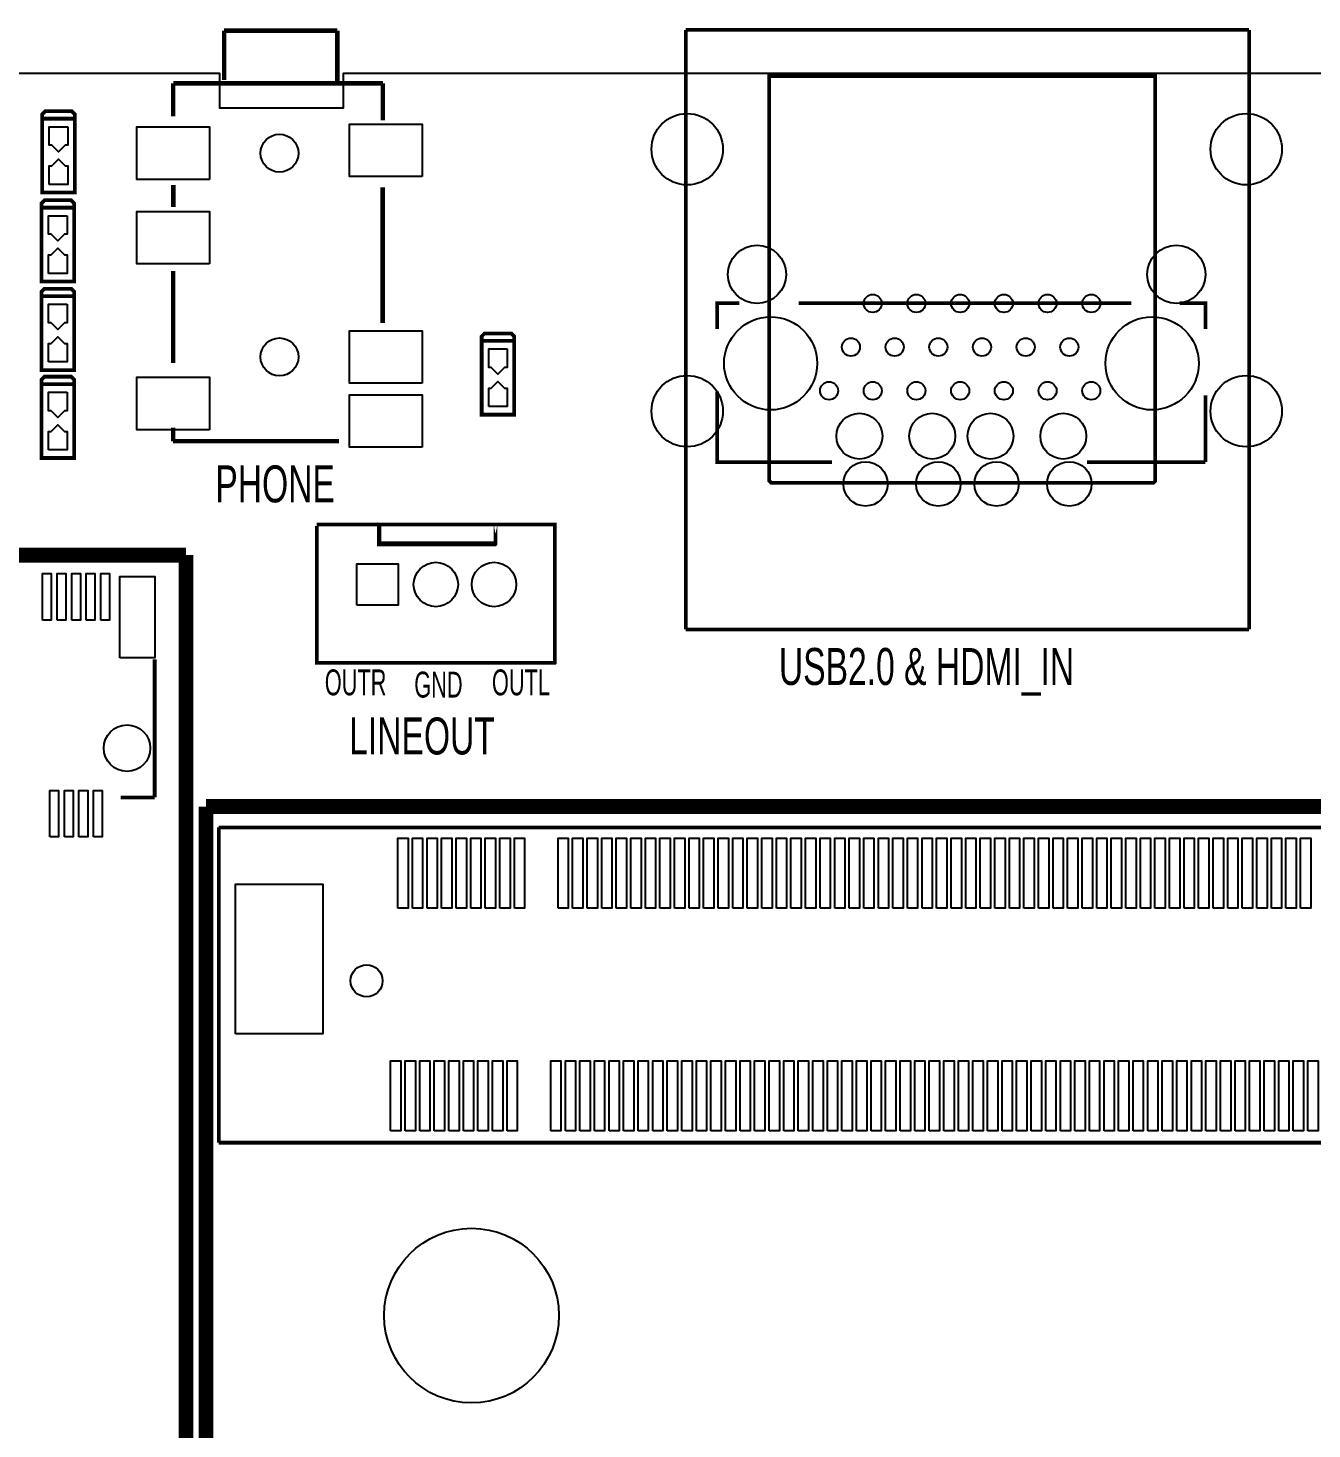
# Model space of a CAD drawing. Extents: x -3 to 180, y 0 to 111.
# Drawn here: x 35.48 to 79.57, y 60.49 to 108.63 of the extents above; entities that cross this region are included whole.
import ezdxf

# ---------------------------------------------------------------- set-up
doc = ezdxf.new("R2010")
doc.units = 0
doc.header["$MEASUREMENT"] = 0
for name, color, linetype in [('BG_OUTLINE', 254, 'CONTINUOUS'), ('BG_SILKSCREEN_TOP', 7, 'CONTINUOUS'), ('PG_SILKSCREEN_TOP', 85, 'CONTINUOUS'), ('PIN_TOP', 92, 'CONTINUOUS')]:
    doc.layers.add(name, color=color, linetype=linetype)

msp = doc.modelspace()

# ---------------------------------------------------------------- linework, layer by layer
at = {"layer": 'BG_OUTLINE'}
msp.add_lwpolyline([(-2.999994, 103.031341), (-2.999994, 3.991813, 0.414214), (0.991819, 0), (176.017809, 0, 0.378859), (179.786788, 3.768979), (179.786788, 102.98717, 0.42493), (175.712984, 107.061), (166.5478, 107.060975), (166.5478, 97.5868), (152.3746, 97.5868), (152.3746, 107.060949), (46.3042, 107.06067), (46.3042, 105.8672), (42.0624, 105.8672), (42.0624, 107.06067), (30.607, 107.060644), (30.607, 105.8672), (26.3652, 105.8672), (26.3652, 107.060644), (1.029665, 107.060619, 0.418755)], format="xyb", close=True, dxfattribs=at)
at = {"layer": 'PG_SILKSCREEN_TOP'}
for points in [[(42.211219, 106.836972, 0.1524, 0.1524, 0), (42.211219, 108.533184, 0.1524, 0.1524, 0)], [(42.211219, 108.533184, 0.1524, 0.1524, 0), (46.100721, 108.533184, 0.1524, 0.1524, 0)], [(46.100721, 108.533184, 0.1524, 0.1524, 0), (46.100721, 106.797094, 0.1524, 0.1524, 0)], [(58.065416, 87.961978, 0.127, 0.127, 0), (58.065416, 108.561886, 0.127, 0.127, 0)], [(58.065416, 108.561886, 0.127, 0.127, 0), (77.41539, 108.561886, 0.127, 0.127, 0)], [(77.41539, 108.561886, 0.127, 0.127, 0), (77.41539, 87.961978, 0.127, 0.127, 0)], [(74.135996, 93.003624, 0.127, 0.127, 0), (61.004196, 93.003624, 0.127, 0.127, 0), (60.927996, 93.079824, 0.127, 0.127, 0), (60.927996, 106.973624, 0.127, 0.127, 0), (74.186796, 106.973624, 0.127, 0.127, 0), (74.186796, 93.054424, 0.127, 0.127, 0), (74.135996, 93.003624, 0.127, 0.127, 0)], [(40.463216, 105.587571, 0.1524, 0.1524, 0), (40.463216, 106.726177, 0.1524, 0.1524, 0)], [(40.463216, 106.726177, 0.1524, 0.1524, 0), (47.663125, 106.726177, 0.1524, 0.1524, 0)], [(47.663125, 106.726177, 0.1524, 0.1524, 0), (47.663125, 105.450183, 0.1524, 0.1524, 0)], [(35.9664, 105.5116, 0.127, 0.127, 0), (35.9664, 105.664, 0.127, 0.127, 0), (36.068, 105.7656, 0.127, 0.127, 0), (36.5252, 105.7656, 0.127, 0.127, 0)], [(37.084, 105.5116, 0.127, 0.127, 0), (35.9664, 105.5116, 0.127, 0.127, 0), (35.9664, 102.9716, 0.127, 0.127, 0), (37.084, 102.9716, 0.127, 0.127, 0), (37.084, 105.5116, 0.127, 0.127, 0)], [(37.084, 105.5116, 0.127, 0.127, 0), (37.084, 105.664, 0.127, 0.127, 0), (36.9824, 105.7656, 0.127, 0.127, 0), (36.5252, 105.7656, 0.127, 0.127, 0)], [(40.468017, 103.230985, 0.1524, 0.1524, 0), (40.468017, 102.472973, 0.1524, 0.1524, 0)], [(47.65802, 103.154175, 0.1524, 0.1524, 0), (47.65802, 98.495891, 0.1524, 0.1524, 0)], [(35.944607, 102.453288, 0.127, 0.127, 0), (35.944607, 102.605688, 0.127, 0.127, 0), (36.046207, 102.707288, 0.127, 0.127, 0), (36.503407, 102.707288, 0.127, 0.127, 0)], [(37.062207, 102.453288, 0.127, 0.127, 0), (37.062207, 102.605688, 0.127, 0.127, 0), (36.960607, 102.707288, 0.127, 0.127, 0), (36.503407, 102.707288, 0.127, 0.127, 0)], [(37.062207, 102.453288, 0.127, 0.127, 0), (35.944607, 102.453288, 0.127, 0.127, 0), (35.944607, 99.913288, 0.127, 0.127, 0), (37.062207, 99.913288, 0.127, 0.127, 0), (37.062207, 102.453288, 0.127, 0.127, 0)], [(40.460219, 100.279987, 0.1524, 0.1524, 0), (40.460219, 97.115071, 0.1524, 0.1524, 0)], [(35.941, 99.4156, 0.127, 0.127, 0), (35.941, 99.568, 0.127, 0.127, 0), (36.0426, 99.6696, 0.127, 0.127, 0), (36.4998, 99.6696, 0.127, 0.127, 0)], [(37.0586, 99.4156, 0.127, 0.127, 0), (37.0586, 99.568, 0.127, 0.127, 0), (36.957, 99.6696, 0.127, 0.127, 0), (36.4998, 99.6696, 0.127, 0.127, 0)], [(37.0586, 99.4156, 0.127, 0.127, 0), (35.941, 99.4156, 0.127, 0.127, 0), (35.941, 96.8756, 0.127, 0.127, 0), (37.0586, 96.8756, 0.127, 0.127, 0), (37.0586, 99.4156, 0.127, 0.127, 0)], [(59.149996, 98.286824, 0.127, 0.127, 0), (59.149996, 99.175824, 0.127, 0.127, 0), (59.911996, 99.175824, 0.127, 0.127, 0)], [(61.943996, 99.175824, 0.127, 0.127, 0), (73.373996, 99.175824, 0.127, 0.127, 0)], [(75.024996, 99.175824, 0.127, 0.127, 0), (75.913996, 99.175824, 0.127, 0.127, 0), (75.913996, 98.286824, 0.127, 0.127, 0)], [(51.057607, 97.881288, 0.127, 0.127, 0), (51.057607, 98.033688, 0.127, 0.127, 0), (51.159207, 98.135288, 0.127, 0.127, 0), (51.616407, 98.135288, 0.127, 0.127, 0)], [(52.175207, 97.881288, 0.127, 0.127, 0), (52.175207, 98.033688, 0.127, 0.127, 0), (52.073607, 98.135288, 0.127, 0.127, 0), (51.616407, 98.135288, 0.127, 0.127, 0)], [(52.175207, 97.881288, 0.127, 0.127, 0), (51.057607, 97.881288, 0.127, 0.127, 0), (51.057607, 95.341288, 0.127, 0.127, 0), (52.175207, 95.341288, 0.127, 0.127, 0), (52.175207, 97.881288, 0.127, 0.127, 0)], [(35.941, 96.393, 0.127, 0.127, 0), (35.941, 96.5454, 0.127, 0.127, 0), (36.0426, 96.647, 0.127, 0.127, 0), (36.4998, 96.647, 0.127, 0.127, 0)], [(37.0586, 96.393, 0.127, 0.127, 0), (35.941, 96.393, 0.127, 0.127, 0), (35.941, 93.853, 0.127, 0.127, 0), (37.0586, 93.853, 0.127, 0.127, 0), (37.0586, 96.393, 0.127, 0.127, 0)], [(37.0586, 96.393, 0.127, 0.127, 0), (37.0586, 96.5454, 0.127, 0.127, 0), (36.957, 96.647, 0.127, 0.127, 0), (36.4998, 96.647, 0.127, 0.127, 0)], [(63.086996, 93.714824, 0.127, 0.127, 0), (59.149996, 93.714824, 0.127, 0.127, 0), (59.149996, 96.127824, 0.127, 0.127, 0)], [(75.913996, 96.000824, 0.127, 0.127, 0), (75.913996, 93.714824, 0.127, 0.127, 0)], [(40.461921, 94.891377, 0.1524, 0.1524, 0), (40.461921, 94.430571, 0.1524, 0.1524, 0)], [(40.461921, 94.430571, 0.1524, 0.1524, 0), (46.163027, 94.430571, 0.1524, 0.1524, 0)], [(75.913996, 93.714824, 0.127, 0.127, 0), (71.849996, 93.714824, 0.127, 0.127, 0)], [(45.389749, 91.56446, 0.127, 0.127, 0), (53.571064, 91.56446, 0.127, 0.127, 0), (53.571064, 86.81466, 0.127, 0.127, 0), (53.567457, 86.811053, 0.127, 0.127, 0), (45.396353, 86.811053, 0.127, 0.127, 0), (45.396353, 91.511171, 0.127, 0.127, 0)], [(51.536549, 91.56446, 0.127, 0.127, 0), (51.536549, 90.90406, 0.127, 0.127, 0), (51.519049, 90.886559, 0.127, 0.127, 0), (47.539072, 90.886559, 0.1524, 0.1524, 0), (47.539072, 91.486457, 0.127, 0.127, 0), (47.548749, 91.476754, 0.127, 0.127, 0), (47.548749, 90.92946, 0.127, 0.127, 0), (51.536549, 90.92946, 0.127, 0.127, 0), (51.536549, 91.56446, 0.127, 0.127, 0)], [(40.790089, 90.51544, 0.508, 0.508, 0), (17.20596, 90.51544, 0.508, 0.508, 0), (17.20596, 0.5588, 0.508, 0.508, 0), (40.90416, 0.5588, 0.508, 0.508, 0)], [(40.90416, 90.51544, 0.508, 0.508, 0), (40.790089, 90.51544, 0.508, 0.508, 0)], [(40.90416, 36.59124, 0.508, 0.508, 0), (40.90416, 90.51544, 0.508, 0.508, 0)], [(77.41539, 87.961978, 0.127, 0.127, 0), (58.065416, 87.961978, 0.127, 0.127, 0)], [(39.827149, 86.930128, 0.127, 0.127, 0), (39.827149, 82.194044, 0.127, 0.127, 0)], [(39.827149, 82.194044, 0.127, 0.127, 0), (38.65626, 82.194044, 0.127, 0.127, 0)], [(134.47776, 81.88198, 0.508, 0.508, 0), (41.58996, 81.87944, 0.508, 0.508, 0)], [(41.58996, 81.87944, 0.508, 0.508, 0), (41.58996, 36.59124, 0.508, 0.508, 0)], [(42.029075, 81.16283, 0.127, 0.127, 0), (134.082765, 81.16283, 0.127, 0.127, 0)], [(42.029075, 70.330847, 0.127, 0.127, 0), (42.029075, 81.16283, 0.127, 0.127, 0)], [(134.082765, 70.330847, 0.127, 0.127, 0), (42.029075, 70.330847, 0.127, 0.127, 0)]]:
    msp.add_lwpolyline(points, format="xyseb", dxfattribs=at)
at = {"layer": 'PIN_TOP'}
for points in [[(36.8427, 105.2322), (36.8427, 104.5972), (36.7665, 104.5972), (36.7538, 104.5972), (36.5252, 104.3686), (36.2966, 104.5972), (36.2077, 104.5972), (36.2077, 105.2322)], [(41.713264, 103.426133), (39.213168, 103.426133), (39.213168, 105.226231), (41.713264, 105.226231)], [(49.013275, 103.526234), (46.513178, 103.526234), (46.513178, 105.326332), (49.013275, 105.326332)], [(36.2077, 103.251), (36.2077, 103.886), (36.2839, 103.886), (36.2966, 103.886), (36.5252, 104.1146), (36.7538, 103.886), (36.8427, 103.886), (36.8427, 103.251)], [(36.820907, 102.173888), (36.820907, 101.538888), (36.744707, 101.538888), (36.732007, 101.538888), (36.503407, 101.310288), (36.274807, 101.538888), (36.185907, 101.538888), (36.185907, 102.173888)], [(41.713264, 100.52624), (39.213168, 100.52624), (39.213168, 102.326338), (41.713264, 102.326338)], [(36.185907, 100.192688), (36.185907, 100.827688), (36.262107, 100.827688), (36.274807, 100.827688), (36.503407, 101.056288), (36.732007, 100.827688), (36.820907, 100.827688), (36.820907, 100.192688)], [(36.8173, 99.1362), (36.8173, 98.5012), (36.7411, 98.5012), (36.7284, 98.5012), (36.4998, 98.2726), (36.2712, 98.5012), (36.1823, 98.5012), (36.1823, 99.1362)], [(49.013275, 96.426122), (46.513178, 96.426122), (46.513178, 98.22622), (49.013275, 98.22622)], [(36.1823, 97.155), (36.1823, 97.79), (36.2585, 97.79), (36.2712, 97.79), (36.4998, 98.0186), (36.7284, 97.79), (36.8173, 97.79), (36.8173, 97.155)], [(51.933907, 97.601888), (51.933907, 96.966888), (51.857707, 96.966888), (51.845007, 96.966888), (51.616407, 96.738288), (51.387807, 96.966888), (51.298907, 96.966888), (51.298907, 97.601888)], [(41.713264, 94.826226), (39.213168, 94.826226), (39.213168, 96.626324), (41.713264, 96.626324)], [(51.298907, 95.620688), (51.298907, 96.255688), (51.375107, 96.255688), (51.387807, 96.255688), (51.616407, 96.484288), (51.845007, 96.255688), (51.933907, 96.255688), (51.933907, 95.620688)], [(36.8173, 96.1136), (36.8173, 95.4786), (36.7411, 95.4786), (36.7284, 95.4786), (36.4998, 95.25), (36.2712, 95.4786), (36.1823, 95.4786), (36.1823, 96.1136)], [(49.013275, 94.226228), (46.513178, 94.226228), (46.513178, 96.026326), (49.013275, 96.026326)], [(36.1823, 94.1324), (36.1823, 94.7674), (36.2585, 94.7674), (36.2712, 94.7674), (36.4998, 94.996), (36.7284, 94.7674), (36.8173, 94.7674), (36.8173, 94.1324)], [(46.770747, 88.795047), (46.770747, 90.219047), (48.194747, 90.219047), (48.194747, 88.795047)], [(35.977144, 88.284101), (35.977144, 89.883996), (36.277144, 89.883996), (36.277144, 88.284101)], [(36.477245, 88.284101), (36.477245, 89.883996), (36.777244, 89.883996), (36.777244, 88.284101)], [(36.977142, 88.284101), (36.977142, 89.883996), (37.277142, 89.883996), (37.277142, 88.284101)], [(37.477243, 88.284101), (37.477243, 89.883996), (37.777242, 89.883996), (37.777242, 88.284101)], [(37.97714, 88.284101), (37.97714, 89.883996), (38.27714, 89.883996), (38.27714, 88.284101)], [(38.627304, 86.984002), (38.627304, 89.784098), (39.8272, 89.784098), (39.8272, 86.984002)], [(36.22736, 80.834281), (36.22736, 82.434176), (36.527359, 82.434176), (36.527359, 80.834281)], [(36.727257, 80.834281), (36.727257, 82.434176), (37.027256, 82.434176), (37.027256, 80.834281)], [(37.227358, 80.834281), (37.227358, 82.434176), (37.527357, 82.434176), (37.527357, 80.834281)], [(37.727255, 80.834281), (37.727255, 82.434176), (38.027254, 82.434176), (38.027254, 80.834281)], [(48.180955, 78.389836), (48.180955, 80.789831), (48.530967, 80.789831), (48.530967, 78.389836)], [(48.680751, 78.389836), (48.680751, 80.789831), (49.030763, 80.789831), (49.030763, 78.389836)], [(49.180953, 78.389836), (49.180953, 80.789831), (49.530965, 80.789831), (49.530965, 78.389836)], [(49.680749, 78.389836), (49.680749, 80.789831), (50.030761, 80.789831), (50.030761, 78.389836)], [(50.180951, 78.389836), (50.180951, 80.789831), (50.530963, 80.789831), (50.530963, 78.389836)], [(50.680747, 78.389836), (50.680747, 80.789831), (51.030759, 80.789831), (51.030759, 78.389836)], [(51.180949, 78.389836), (51.180949, 80.789831), (51.530961, 80.789831), (51.530961, 78.389836)], [(51.68077, 78.389836), (51.68077, 80.789831), (52.030782, 80.789831), (52.030782, 78.389836)], [(52.180947, 78.389836), (52.180947, 80.789831), (52.530959, 80.789831), (52.530959, 78.389836)], [(53.680766, 78.389836), (53.680766, 80.789831), (54.030778, 80.789831), (54.030778, 78.389836)], [(54.180969, 78.389836), (54.180969, 80.789831), (54.530981, 80.789831), (54.530981, 78.389836)], [(54.680764, 78.389836), (54.680764, 80.789831), (55.030776, 80.789831), (55.030776, 78.389836)], [(55.180967, 78.389836), (55.180967, 80.789831), (55.530979, 80.789831), (55.530979, 78.389836)], [(55.680762, 78.389836), (55.680762, 80.789831), (56.030774, 80.789831), (56.030774, 78.389836)], [(56.180965, 78.389836), (56.180965, 80.789831), (56.530977, 80.789831), (56.530977, 78.389836)], [(56.68076, 78.389836), (56.68076, 80.789831), (57.030772, 80.789831), (57.030772, 78.389836)], [(57.180963, 78.389836), (57.180963, 80.789831), (57.530975, 80.789831), (57.530975, 78.389836)], [(57.680758, 78.389836), (57.680758, 80.789831), (58.03077, 80.789831), (58.03077, 78.389836)], [(58.180961, 78.389836), (58.180961, 80.789831), (58.530973, 80.789831), (58.530973, 78.389836)], [(58.680756, 78.389836), (58.680756, 80.789831), (59.030768, 80.789831), (59.030768, 78.389836)], [(59.180959, 78.389836), (59.180959, 80.789831), (59.530971, 80.789831), (59.530971, 78.389836)], [(59.680754, 78.389836), (59.680754, 80.789831), (60.030766, 80.789831), (60.030766, 78.389836)], [(60.180855, 78.389836), (60.180855, 80.789831), (60.530867, 80.789831), (60.530867, 78.389836)], [(60.680752, 78.389836), (60.680752, 80.789831), (61.030764, 80.789831), (61.030764, 78.389836)], [(61.180853, 78.389836), (61.180853, 80.789831), (61.530865, 80.789831), (61.530865, 78.389836)], [(61.68075, 78.389836), (61.68075, 80.789831), (62.030762, 80.789831), (62.030762, 78.389836)], [(62.180851, 78.389836), (62.180851, 80.789831), (62.530863, 80.789831), (62.530863, 78.389836)], [(62.680748, 78.389836), (62.680748, 80.789831), (63.03076, 80.789831), (63.03076, 78.389836)], [(63.180849, 78.389836), (63.180849, 80.789831), (63.530861, 80.789831), (63.530861, 78.389836)], [(63.680746, 78.389836), (63.680746, 80.789831), (64.030758, 80.789831), (64.030758, 78.389836)], [(64.180847, 78.389836), (64.180847, 80.789831), (64.530859, 80.789831), (64.530859, 78.389836)], [(64.68077, 78.389836), (64.68077, 80.789831), (65.030782, 80.789831), (65.030782, 78.389836)], [(65.18087, 78.389836), (65.18087, 80.789831), (65.530882, 80.789831), (65.530882, 78.389836)], [(65.680768, 78.389836), (65.680768, 80.789831), (66.03078, 80.789831), (66.03078, 78.389836)], [(66.180868, 78.389836), (66.180868, 80.789831), (66.53088, 80.789831), (66.53088, 78.389836)], [(66.680766, 78.389836), (66.680766, 80.789831), (67.030778, 80.789831), (67.030778, 78.389836)], [(67.180866, 78.389836), (67.180866, 80.789831), (67.530878, 80.789831), (67.530878, 78.389836)], [(67.680764, 78.389836), (67.680764, 80.789831), (68.030776, 80.789831), (68.030776, 78.389836)], [(68.180864, 78.389836), (68.180864, 80.789831), (68.530876, 80.789831), (68.530876, 78.389836)], [(68.680762, 78.389836), (68.680762, 80.789831), (69.030774, 80.789831), (69.030774, 78.389836)], [(69.180862, 78.389836), (69.180862, 80.789831), (69.530874, 80.789831), (69.530874, 78.389836)], [(69.681065, 78.389836), (69.681065, 80.789831), (70.031077, 80.789831), (70.031077, 78.389836)], [(70.18086, 78.389836), (70.18086, 80.789831), (70.530872, 80.789831), (70.530872, 78.389836)], [(70.681063, 78.389836), (70.681063, 80.789831), (71.031075, 80.789831), (71.031075, 78.389836)], [(71.180858, 78.389836), (71.180858, 80.789831), (71.53087, 80.789831), (71.53087, 78.389836)], [(71.681061, 78.389836), (71.681061, 80.789831), (72.031073, 80.789831), (72.031073, 78.389836)], [(72.180856, 78.389836), (72.180856, 80.789831), (72.530868, 80.789831), (72.530868, 78.389836)], [(72.680957, 78.389836), (72.680957, 80.789831), (73.030969, 80.789831), (73.030969, 78.389836)], [(73.180854, 78.389836), (73.180854, 80.789831), (73.530866, 80.789831), (73.530866, 78.389836)], [(73.680955, 78.389836), (73.680955, 80.789831), (74.030967, 80.789831), (74.030967, 78.389836)], [(74.180852, 78.389836), (74.180852, 80.789831), (74.530864, 80.789831), (74.530864, 78.389836)], [(74.680953, 78.389836), (74.680953, 80.789831), (75.030965, 80.789831), (75.030965, 78.389836)], [(75.18085, 78.389836), (75.18085, 80.789831), (75.530862, 80.789831), (75.530862, 78.389836)], [(75.680951, 78.389836), (75.680951, 80.789831), (76.030963, 80.789831), (76.030963, 78.389836)], [(76.180848, 78.389836), (76.180848, 80.789831), (76.53086, 80.789831), (76.53086, 78.389836)], [(76.680949, 78.389836), (76.680949, 80.789831), (77.030961, 80.789831), (77.030961, 78.389836)], [(77.180846, 78.389836), (77.180846, 80.789831), (77.530858, 80.789831), (77.530858, 78.389836)], [(77.680947, 78.389836), (77.680947, 80.789831), (78.030959, 80.789831), (78.030959, 78.389836)], [(78.18087, 78.389836), (78.18087, 80.789831), (78.530882, 80.789831), (78.530882, 78.389836)], [(78.68097, 78.389836), (78.68097, 80.789831), (79.030982, 80.789831), (79.030982, 78.389836)], [(79.180868, 78.389836), (79.180868, 80.789831), (79.53088, 80.789831), (79.53088, 78.389836)], [(42.60596, 74.064876), (42.60596, 79.21498), (45.605954, 79.21498), (45.605954, 74.064876)], [(47.930968, 70.739838), (47.930968, 73.139833), (48.28098, 73.139833), (48.28098, 70.739838)], [(48.430866, 70.739838), (48.430866, 73.139833), (48.780878, 73.139833), (48.780878, 70.739838)], [(48.930966, 70.739838), (48.930966, 73.139833), (49.280978, 73.139833), (49.280978, 70.739838)], [(49.430864, 70.739838), (49.430864, 73.139833), (49.780876, 73.139833), (49.780876, 70.739838)], [(49.930964, 70.739838), (49.930964, 73.139833), (50.280976, 73.139833), (50.280976, 70.739838)], [(50.430862, 70.739838), (50.430862, 73.139833), (50.780874, 73.139833), (50.780874, 70.739838)], [(50.930962, 70.739838), (50.930962, 73.139833), (51.280974, 73.139833), (51.280974, 70.739838)], [(51.43086, 70.739838), (51.43086, 73.139833), (51.780872, 73.139833), (51.780872, 70.739838)], [(51.93096, 70.739838), (51.93096, 73.139833), (52.280972, 73.139833), (52.280972, 70.739838)], [(53.430856, 70.739838), (53.430856, 73.139833), (53.780868, 73.139833), (53.780868, 70.739838)], [(53.930956, 70.739838), (53.930956, 73.139833), (54.280968, 73.139833), (54.280968, 70.739838)], [(54.430854, 70.739838), (54.430854, 73.139833), (54.780866, 73.139833), (54.780866, 70.739838)], [(54.930954, 70.739838), (54.930954, 73.139833), (55.280966, 73.139833), (55.280966, 70.739838)], [(55.430852, 70.739838), (55.430852, 73.139833), (55.780864, 73.139833), (55.780864, 70.739838)], [(55.930952, 70.739838), (55.930952, 73.139833), (56.280964, 73.139833), (56.280964, 70.739838)], [(56.43085, 70.739838), (56.43085, 73.139833), (56.780862, 73.139833), (56.780862, 70.739838)], [(56.93095, 70.739838), (56.93095, 73.139833), (57.280962, 73.139833), (57.280962, 70.739838)], [(57.430848, 70.739838), (57.430848, 73.139833), (57.78086, 73.139833), (57.78086, 70.739838)], [(57.930948, 70.739838), (57.930948, 73.139833), (58.28096, 73.139833), (58.28096, 70.739838)], [(58.430846, 70.739838), (58.430846, 73.139833), (58.780858, 73.139833), (58.780858, 70.739838)], [(58.930946, 70.739838), (58.930946, 73.139833), (59.280958, 73.139833), (59.280958, 70.739838)], [(59.430869, 70.739838), (59.430869, 73.139833), (59.780881, 73.139833), (59.780881, 70.739838)], [(59.93097, 70.739838), (59.93097, 73.139833), (60.280982, 73.139833), (60.280982, 70.739838)], [(60.430867, 70.739838), (60.430867, 73.139833), (60.780879, 73.139833), (60.780879, 70.739838)], [(60.930968, 70.739838), (60.930968, 73.139833), (61.28098, 73.139833), (61.28098, 70.739838)], [(61.430865, 70.739838), (61.430865, 73.139833), (61.780877, 73.139833), (61.780877, 70.739838)], [(61.930966, 70.739838), (61.930966, 73.139833), (62.280978, 73.139833), (62.280978, 70.739838)], [(62.430863, 70.739838), (62.430863, 73.139833), (62.780875, 73.139833), (62.780875, 70.739838)], [(62.930964, 70.739838), (62.930964, 73.139833), (63.280976, 73.139833), (63.280976, 70.739838)], [(63.430861, 70.739838), (63.430861, 73.139833), (63.780873, 73.139833), (63.780873, 70.739838)], [(63.930962, 70.739838), (63.930962, 73.139833), (64.280974, 73.139833), (64.280974, 70.739838)], [(64.430859, 70.739838), (64.430859, 73.139833), (64.780871, 73.139833), (64.780871, 70.739838)], [(64.93096, 70.739838), (64.93096, 73.139833), (65.280972, 73.139833), (65.280972, 70.739838)], [(65.430857, 70.739838), (65.430857, 73.139833), (65.780869, 73.139833), (65.780869, 70.739838)], [(65.930958, 70.739838), (65.930958, 73.139833), (66.28097, 73.139833), (66.28097, 70.739838)], [(66.430855, 70.739838), (66.430855, 73.139833), (66.780867, 73.139833), (66.780867, 70.739838)], [(66.930956, 70.739838), (66.930956, 73.139833), (67.280968, 73.139833), (67.280968, 70.739838)], [(67.430853, 70.739838), (67.430853, 73.139833), (67.780865, 73.139833), (67.780865, 70.739838)], [(67.930954, 70.739838), (67.930954, 73.139833), (68.280966, 73.139833), (68.280966, 70.739838)], [(68.430851, 70.739838), (68.430851, 73.139833), (68.780863, 73.139833), (68.780863, 70.739838)], [(68.930952, 70.739838), (68.930952, 73.139833), (69.280964, 73.139833), (69.280964, 70.739838)], [(69.430849, 70.739838), (69.430849, 73.139833), (69.780861, 73.139833), (69.780861, 70.739838)], [(69.93095, 70.739838), (69.93095, 73.139833), (70.280962, 73.139833), (70.280962, 70.739838)], [(70.430847, 70.739838), (70.430847, 73.139833), (70.780859, 73.139833), (70.780859, 70.739838)], [(70.930948, 70.739838), (70.930948, 73.139833), (71.28096, 73.139833), (71.28096, 70.739838)], [(71.430845, 70.739838), (71.430845, 73.139833), (71.780857, 73.139833), (71.780857, 70.739838)], [(71.930946, 70.739838), (71.930946, 73.139833), (72.280958, 73.139833), (72.280958, 70.739838)], [(72.430869, 70.739838), (72.430869, 73.139833), (72.780881, 73.139833), (72.780881, 70.739838)], [(72.930969, 70.739838), (72.930969, 73.139833), (73.280981, 73.139833), (73.280981, 70.739838)], [(73.430867, 70.739838), (73.430867, 73.139833), (73.780879, 73.139833), (73.780879, 70.739838)], [(73.930967, 70.739838), (73.930967, 73.139833), (74.280979, 73.139833), (74.280979, 70.739838)], [(74.430865, 70.739838), (74.430865, 73.139833), (74.780877, 73.139833), (74.780877, 70.739838)], [(74.930965, 70.739838), (74.930965, 73.139833), (75.280977, 73.139833), (75.280977, 70.739838)], [(75.430863, 70.739838), (75.430863, 73.139833), (75.780875, 73.139833), (75.780875, 70.739838)], [(75.930963, 70.739838), (75.930963, 73.139833), (76.280975, 73.139833), (76.280975, 70.739838)], [(76.430861, 70.739838), (76.430861, 73.139833), (76.780873, 73.139833), (76.780873, 70.739838)], [(76.930961, 70.739838), (76.930961, 73.139833), (77.280973, 73.139833), (77.280973, 70.739838)], [(77.430859, 70.739838), (77.430859, 73.139833), (77.780871, 73.139833), (77.780871, 70.739838)], [(77.930959, 70.739838), (77.930959, 73.139833), (78.280971, 73.139833), (78.280971, 70.739838)], [(78.430755, 70.739838), (78.430755, 73.139833), (78.780767, 73.139833), (78.780767, 70.739838)], [(78.930957, 70.739838), (78.930957, 73.139833), (79.280969, 73.139833), (79.280969, 70.739838)], [(79.430753, 70.739838), (79.430753, 73.139833), (79.780765, 73.139833), (79.780765, 70.739838)]]:
    msp.add_lwpolyline(points, close=True, dxfattribs=at)
for centre, radius in [((58.115454, 104.461818), 1.225055), ((77.315568, 104.461818), 1.225055), ((44.113221, 104.326182), 0.649999), ((60.5155, 100.161852), 0.999998), ((74.915522, 100.161852), 0.999998), ((64.4906, 99.161854), 0.309994), ((65.99047, 99.161854), 0.309994), ((67.490594, 99.161854), 0.309994), ((68.990464, 99.161854), 0.309994), ((70.490588, 99.161854), 0.309994), ((71.990458, 99.161854), 0.309994), ((60.982098, 97.103921), 1.599946), ((74.081894, 97.103921), 1.599946), ((44.113221, 97.326171), 0.649999), ((63.740538, 97.661984), 0.309994), ((65.240408, 97.661984), 0.309994), ((66.740532, 97.661984), 0.309994), ((68.240402, 97.661984), 0.309994), ((69.740526, 97.661984), 0.309994), ((71.240396, 97.661984), 0.309994), ((58.115454, 95.461836), 1.225055), ((62.990476, 96.16186), 0.309994), ((64.4906, 96.16186), 0.309994), ((65.99047, 96.16186), 0.309994), ((67.490594, 96.16186), 0.309994), ((68.990464, 96.16186), 0.309994), ((70.490588, 96.16186), 0.309994), ((71.990458, 96.16186), 0.309994), ((77.315568, 95.461836), 1.225055), ((64.031901, 94.603824), 0.7874), ((66.531998, 94.603824), 0.7874), ((68.531994, 94.603824), 0.7874), ((71.032091, 94.603824), 0.7874), ((64.24041, 92.961968), 0.762), ((66.740532, 92.961968), 0.762), ((68.740528, 92.961968), 0.762), ((71.240396, 92.961968), 0.762), ((49.482756, 89.50706), 0.762), ((51.482752, 89.50706), 0.762), ((38.877265, 83.884135), 0.799948), ((47.105976, 75.889841), 0.55005), ((50.708763, 64.390041), 2.999994)]:
    msp.add_circle(centre, radius, dxfattribs=at)

# ---------------------------------------------------------------- texts
at = {"layer": 'BG_SILKSCREEN_TOP'}
for s, height, width, p in [('PHONE', 1.27, 0.68, (41.91, 92.329)), ('USB2.0 & HDMI_IN', 1.27, 0.68, (61.2648, 86.0552)), ('OUTR', 0.889, 0.628571, (45.6692, 85.6996)), ('GND', 0.889, 0.628571, (48.7426, 85.6234)), ('OUTL', 0.889, 0.628571, (51.4096, 85.6996)), ('LINEOUT', 1.27, 0.68, (46.5074, 83.6676))]:
    msp.add_text(s, height=height, dxfattribs=dict(at, width=width)).set_placement(p)

doc.saveas('drawing.dxf')
